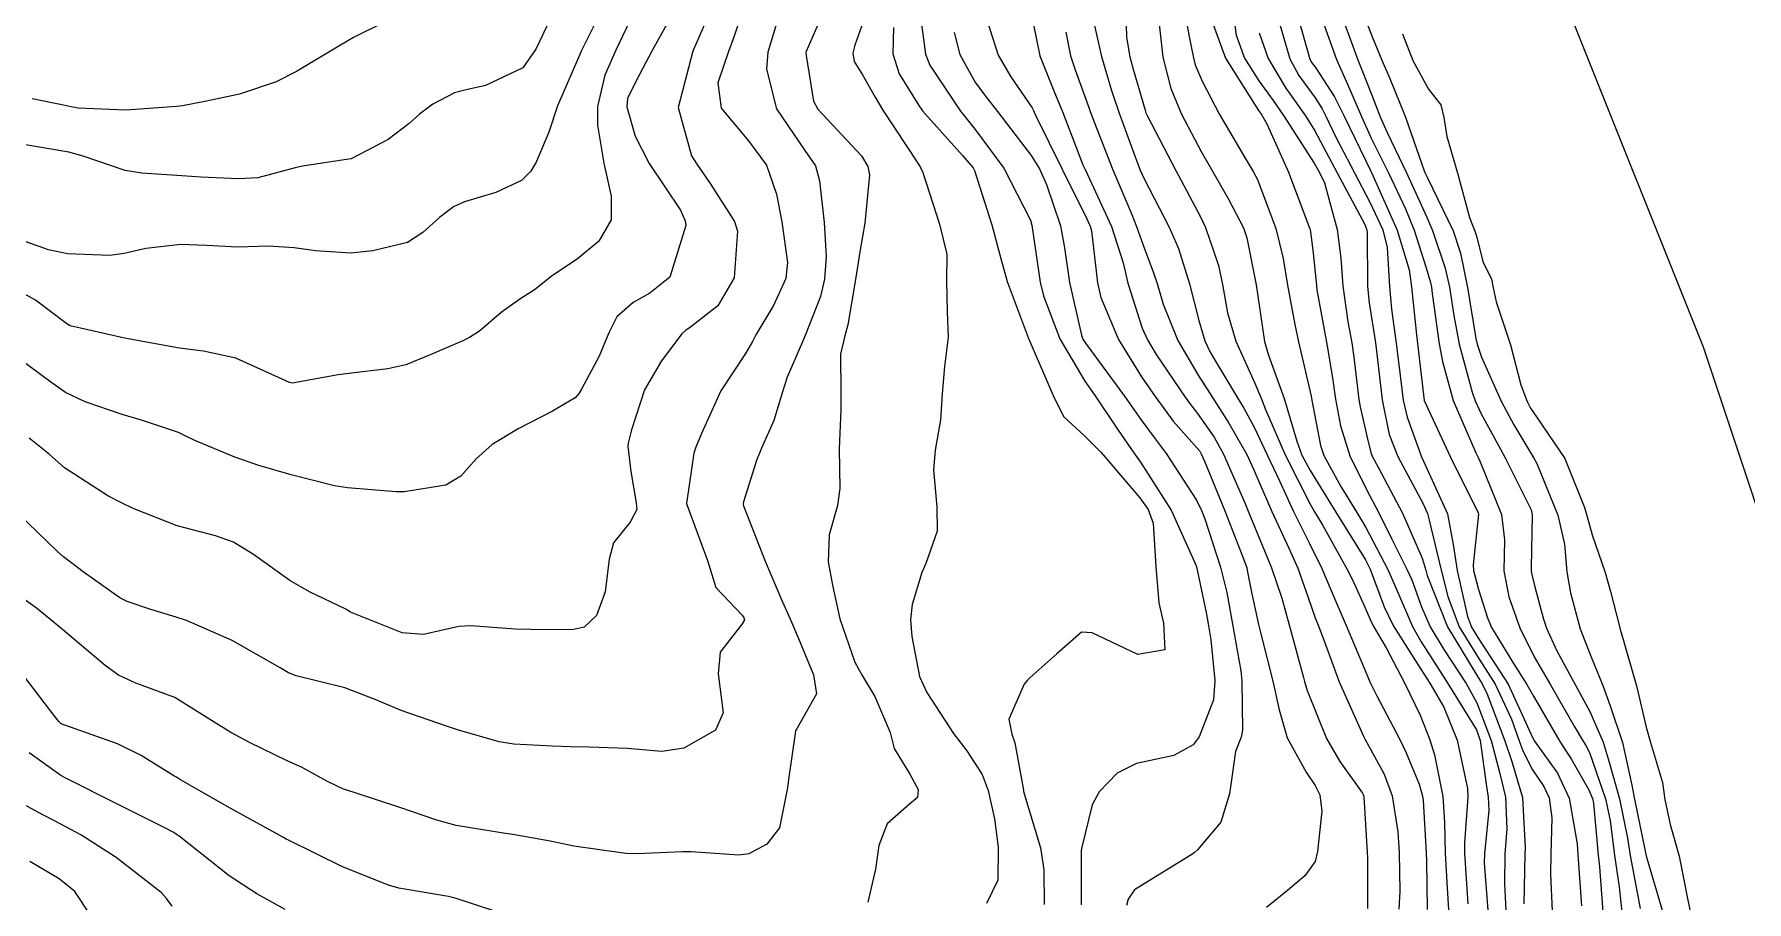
# Model space of a CAD drawing. Header units: metres. Extents: x 318500 to 325275, y 7408834 to 7428799.
# Drawn here: x 322061.5 to 322122, y 7417718.4 to 7417749.1 of the extents above; entities that cross this region are included whole.
import ezdxf

# ---------------------------------------------------------------- set-up
doc = ezdxf.new("R2010")
doc.units = ezdxf.units.M
doc.header["$MEASUREMENT"] = 0
for name, color, linetype in [('Curvas de Nivel 1m', 11, 'Continuous'), ('Curvas de Nivel 5m', 15, 'Continuous'), ('Vias Primárias', 230, 'Continuous')]:
    doc.layers.add(name, color=color, linetype=linetype)

msp = doc.modelspace()

# ---------------------------------------------------------------- linework, layer by layer
at = {"layer": 'Curvas de Nivel 1m', "flags": 128}
for points, elevation in [([(322086.668, 7417750.452), (322086.2, 7417749.007), (322085.992, 7417748.461), (322085.616, 7417747.354), (322085.742, 7417746.465), (322086.703, 7417745.309), (322087.335, 7417744.444), (322087.694, 7417743.421), (322087.879, 7417742.438), (322088.077, 7417741.004), (322088.02, 7417740.436), (322087.587, 7417739.479), (322086.965, 7417738.446), (322086.843, 7417738.211), (322086.6, 7417737.784), (322085.728, 7417736.463), (322085.048, 7417734.956), (322084.844, 7417734.476), (322084.777, 7417734.257), (322084.532, 7417732.643), (322084.511, 7417732.5), (322084.515, 7417732.48), (322084.529, 7417732.445), (322085.25, 7417730.469), (322085.544, 7417729.517), (322086.481, 7417728.537), (322086.541, 7417728.449), (322086.563, 7417728.365), (322086.477, 7417728.225), (322085.697, 7417727.226), (322085.635, 7417726.462), (322085.804, 7417725.085), (322085.535, 7417724.463), (322084.414, 7417723.836), (322083.64, 7417723.719), (322082.413, 7417723.826), (322081.069, 7417723.868), (322080.413, 7417723.88), (322079.782, 7417723.908), (322078.414, 7417723.979), (322077.899, 7417724.052), (322076.419, 7417724.478), (322076.072, 7417724.593), (322074.428, 7417725.161), (322073.51, 7417725.548), (322072.44, 7417725.961), (322070.718, 7417726.394), (322070.447, 7417726.498), (322070.156, 7417726.673), (322068.464, 7417727.637), (322066.845, 7417728.344), (322066.476, 7417728.466), (322065.579, 7417728.734), (322064.749, 7417729.012), (322064.484, 7417729.151), (322063.189, 7417730.067), (322062.497, 7417730.596), (322062.301, 7417730.773), (322060.525, 7417732.489)], 749), ([(322094.942, 7417750.173), (322095.53, 7417748.338), (322095.972, 7417747.571), (322096.722, 7417746.477), (322096.777, 7417746.376), (322096.801, 7417746.319), (322096.867, 7417746.168), (322097.787, 7417744.304), (322098.664, 7417742.543), (322098.777, 7417742.289), (322098.824, 7417742.123), (322099.033, 7417740.286), (322099.152, 7417739.765), (322099.779, 7417738.278), (322100.59, 7417736.958), (322101.074, 7417736.263), (322101.715, 7417735.397), (322102.562, 7417734.444), (322102.652, 7417734.33), (322102.701, 7417734.238), (322102.819, 7417733.974), (322103.531, 7417732.225), (322104.198, 7417730.521), (322104.308, 7417730.213), (322104.342, 7417730.056), (322104.491, 7417729.293), (322104.724, 7417728.208), (322104.807, 7417727.875), (322105.226, 7417726.202), (322105.45, 7417725.185), (322105.736, 7417724.197), (322106.408, 7417722.98), (322106.732, 7417722.514), (322106.898, 7417722.183), (322106.968, 7417721.604), (322106.808, 7417720.183), (322106.725, 7417719.824), (322106.357, 7417719.317), (322105.749, 7417718.796), (322105.004, 7417718.203)], 742), ([(322100.02, 7417750.281), (322100.06, 7417748.971), (322100.18, 7417748.278), (322100.302, 7417747.84), (322100.721, 7417746.386), (322100.747, 7417746.297), (322100.76, 7417746.269), (322100.803, 7417746.184), (322101.807, 7417744.253), (322102.666, 7417742.642), (322102.857, 7417742.238), (322103.308, 7417740.895), (322103.456, 7417740.228), (322103.627, 7417739.223), (322103.926, 7417738.22), (322104.588, 7417736.766), (322104.824, 7417736.208), (322104.973, 7417735.809), (322105.669, 7417734.199), (322106.534, 7417732.478), (322106.702, 7417732.187), (322106.995, 7417731.71), (322107.849, 7417730.17), (322108.066, 7417729.737), (322108.487, 7417728.821), (322108.678, 7417728.353), (322108.773, 7417728.156), (322109.234, 7417727.383), (322109.883, 7417726.139), (322110.433, 7417724.998), (322110.785, 7417724.126), (322110.942, 7417723.597), (322111.243, 7417722.122), (322111.296, 7417721.211), (322111.325, 7417720.12), (322111.381, 7417719.093), (322111.434, 7417718.119)], 738), ([(322102.028, 7417750.251), (322102.351, 7417748.641), (322102.428, 7417748.245), (322102.49, 7417747.996), (322102.732, 7417747.412), (322103.343, 7417746.234), (322104.288, 7417744.632), (322104.539, 7417744.222), (322104.686, 7417743.934), (322105.337, 7417742.21), (322105.591, 7417741.143), (322105.744, 7417740.199), (322106.007, 7417738.808), (322106.135, 7417738.195), (322106.581, 7417736.279), (322106.596, 7417736.205), (322106.599, 7417736.19), (322106.915, 7417734.536), (322107.038, 7417734.183), (322107.638, 7417733.079), (322108.202, 7417732.165), (322108.522, 7417731.63), (322109.3, 7417730.148), (322109.659, 7417729.31), (322110.163, 7417728.135), (322110.472, 7417727.593), (322111.418, 7417726.12), (322112.426, 7417724.485), (322112.552, 7417724.108), (322112.781, 7417722.481), (322112.843, 7417722.103), (322112.863, 7417721.633), (322112.707, 7417720.105), (322112.698, 7417719.772), (322112.826, 7417718.103)], 736), ([(322103.773, 7417750.23), (322103.932, 7417749.048), (322104.23, 7417748.225), (322104.732, 7417747.423), (322105.245, 7417746.732), (322105.609, 7417746.207), (322106.695, 7417744.518), (322106.884, 7417744.187), (322107.052, 7417743.817), (322107.508, 7417742.177), (322107.635, 7417741.16), (322107.706, 7417740.174), (322107.883, 7417738.909), (322108.021, 7417738.169), (322108.096, 7417737.661), (322108.268, 7417736.165), (322108.314, 7417735.9), (322108.567, 7417734.821), (322108.692, 7417734.289), (322108.744, 7417734.157), (322108.968, 7417733.739), (322109.818, 7417732.141), (322110.506, 7417730.553), (322110.638, 7417730.129), (322110.687, 7417729.939), (322111.398, 7417728.121), (322112.454, 7417726.388), (322112.632, 7417726.107), (322112.807, 7417725.742), (322113.424, 7417724.095), (322113.678, 7417723.356), (322114.051, 7417722.085), (322114.144, 7417720.313), (322114.132, 7417720.084), (322114.099, 7417718.328)], 734), ([(322105.975, 7417750.202), (322106.455, 7417748.483), (322106.541, 7417748.193), (322106.612, 7417748.065), (322106.737, 7417747.894), (322107.41, 7417746.863), (322107.752, 7417746.175), (322108.691, 7417744.233), (322108.727, 7417744.16), (322108.764, 7417744.084), (322109.624, 7417742.15), (322110.043, 7417740.75), (322110.128, 7417740.145), (322110.306, 7417738.452), (322110.344, 7417738.143), (322110.58, 7417736.13), (322111.507, 7417734.121), (322112.487, 7417732.154), (322112.499, 7417732.11), (322112.306, 7417730.309), (322112.326, 7417730.112), (322112.493, 7417729.437), (322112.815, 7417728.437), (322112.958, 7417728.103), (322113.732, 7417726.82), (322114.201, 7417726.084), (322114.444, 7417725.673), (322115.373, 7417724.066), (322115.784, 7417723.43), (322116.403, 7417722.363), (322116.528, 7417722.049), (322116.562, 7417721.884), (322116.732, 7417720.046), (322116.771, 7417719.639), (322116.895, 7417718.044)], 731), ([(322107.498, 7417750.179), (322107.923, 7417749.002), (322108.232, 7417748.168), (322108.382, 7417747.811), (322108.728, 7417746.921), (322109.021, 7417746.157), (322109.268, 7417745.598), (322109.961, 7417744.147), (322110.667, 7417742.626), (322110.873, 7417742.137), (322111.321, 7417740.804), (322111.471, 7417740.128), (322111.625, 7417739.125), (322111.818, 7417738.122), (322112.28, 7417736.419), (322112.382, 7417736.112), (322112.576, 7417735.677), (322113.133, 7417734.669), (322113.442, 7417734.097), (322114.354, 7417732.261), (322114.397, 7417732.082), (322114.363, 7417730.221), (322114.364, 7417730.082), (322114.385, 7417729.968), (322114.495, 7417729.537), (322114.797, 7417728.389), (322114.902, 7417728.074), (322115.261, 7417727.275), (322115.929, 7417726.058), (322116.436, 7417725.128), (322116.899, 7417724.045), (322117.118, 7417723.338), (322117.479, 7417722.039), (322117.766, 7417720.649), (322117.863, 7417720.035), (322118.21, 7417718.163)], 729), ([(322108.28, 7417750.167), (322108.752, 7417748.957), (322109.085, 7417748.157), (322109.371, 7417747.516), (322109.925, 7417746.148), (322110.583, 7417744.249), (322110.631, 7417744.141), (322110.688, 7417744.018), (322111.603, 7417742.126), (322111.867, 7417741.337), (322112.106, 7417740.118), (322112.41, 7417738.316), (322112.454, 7417738.112), (322112.603, 7417737.659), (322113.297, 7417736.099), (322113.743, 7417735.264), (322114.459, 7417734.082), (322114.557, 7417733.896), (322115.306, 7417732.068), (322115.537, 7417731.042), (322115.622, 7417730.063), (322115.75, 7417729.319), (322116.096, 7417728.056), (322116.466, 7417727.086), (322116.888, 7417726.046), (322117.156, 7417725.326), (322117.583, 7417724.038), (322117.918, 7417722.522), (322118.014, 7417722.034), (322118.373, 7417720.248), (322118.425, 7417720.029), (322118.451, 7417719.947), (322119.017, 7417718.02)], 728), ([(322082.764, 7417750.088), (322082.252, 7417749.011), (322082.018, 7417748.517), (322081.625, 7417747.627), (322081.364, 7417746.524), (322081.371, 7417745.862), (322081.588, 7417744.521), (322081.846, 7417743.344), (322081.852, 7417742.518), (322081.415, 7417741.76), (322080.646, 7417741.128), (322079.773, 7417740.543), (322079.142, 7417740.043), (322078.627, 7417739.705), (322077.959, 7417739.231), (322077.199, 7417738.581), (322076.846, 7417738.347), (322076.605, 7417738.235), (322075.461, 7417737.737), (322074.592, 7417737.386), (322073.96, 7417737.249), (322072.587, 7417737.083), (322072.201, 7417737.03), (322070.581, 7417736.742), (322070.489, 7417736.763), (322068.594, 7417737.618), (322067.44, 7417737.865), (322066.599, 7417737.979), (322065.101, 7417738.244), (322064.604, 7417738.342), (322062.739, 7417738.769), (322062.611, 7417738.835), (322061.504, 7417739.672), (322060.624, 7417740.168)], 752), ([(322081.461, 7417749.821), (322080.814, 7417748.529), (322080.79, 7417748.479), (322080.738, 7417748.359), (322079.958, 7417746.541), (322079.645, 7417745.607), (322079.195, 7417744.552), (322079.008, 7417744.232), (322078.68, 7417743.908), (322077.771, 7417743.476), (322076.668, 7417743.151), (322076.284, 7417742.976), (322075.781, 7417742.599), (322075.198, 7417742.061), (322074.651, 7417741.715), (322073.431, 7417741.412), (322072.647, 7417741.336), (322071.399, 7417741.411), (322070.649, 7417741.523), (322069.746, 7417741.582), (322068.649, 7417741.55), (322067.547, 7417741.604), (322066.649, 7417741.639), (322065.408, 7417741.505), (322064.639, 7417741.319), (322064.142, 7417741.25), (322062.638, 7417741.311), (322061.965, 7417741.455), (322060.647, 7417741.922)], 753), ([(322079.694, 7417749.608), (322079.185, 7417748.553), (322078.733, 7417747.891), (322077.412, 7417747.264), (322076.725, 7417747.114), (322076.319, 7417746.999), (322075.546, 7417746.602), (322075.074, 7417746.247), (322074.71, 7417745.917), (322073.971, 7417745.351), (322072.691, 7417744.684), (322072.66, 7417744.671), (322072.493, 7417744.643), (322070.939, 7417744.414), (322070.685, 7417744.353), (322069.361, 7417744.002), (322068.679, 7417743.968), (322067.362, 7417744.027), (322066.68, 7417744.069), (322065.258, 7417744.165), (322064.683, 7417744.256), (322063.195, 7417744.765), (322062.691, 7417744.905), (322061.081, 7417745.181)], 754), ([(322089.338, 7417749.845), (322088.741, 7417748.466), (322088.731, 7417748.439), (322088.739, 7417748.32), (322089.005, 7417746.708), (322089.149, 7417746.424), (322090.696, 7417744.771), (322090.916, 7417744.397), (322090.981, 7417744.1), (322090.815, 7417742.398), (322090.651, 7417741.453), (322090.484, 7417740.402), (322090.217, 7417738.805), (322090.109, 7417738.408), (322089.952, 7417737.762), (322089.97, 7417736.409), (322089.963, 7417735.798), (322089.908, 7417734.41), (322089.93, 7417733.018), (322089.853, 7417732.41), (322089.555, 7417731.373), (322089.513, 7417730.415), (322089.671, 7417729.591), (322089.926, 7417728.408), (322090.457, 7417726.873), (322090.715, 7417726.396), (322091.165, 7417725.664), (322091.705, 7417724.381), (322091.853, 7417723.817), (322092.405, 7417722.915), (322092.702, 7417722.367), (322092.675, 7417722.088), (322092.392, 7417721.855), (322091.605, 7417721.159), (322091.304, 7417720.386), (322091.186, 7417719.559), (322090.924, 7417718.391)], 747), ([(322092.762, 7417749.868), (322092.96, 7417748.368), (322093.117, 7417747.985), (322094.2, 7417746.355), (322094.71, 7417745.711), (322095.726, 7417744.334), (322096.663, 7417742.5), (322096.713, 7417742.319), (322096.96, 7417740.632), (322097.01, 7417740.314), (322097.125, 7417739.82), (322097.705, 7417738.304), (322098.588, 7417736.812), (322098.954, 7417736.286), (322099.767, 7417735.079), (322100.318, 7417734.272), (322100.555, 7417733.944), (322101.642, 7417732.253), (322102.502, 7417730.341), (322102.529, 7417730.24), (322102.873, 7417728.624), (322102.947, 7417728.233), (322103.035, 7417727.668), (322103.182, 7417726.229), (322103.13, 7417725.54), (322102.626, 7417724.237), (322102.417, 7417723.955), (322101.731, 7417723.568), (322100.41, 7417723.291), (322099.733, 7417722.951), (322099.091, 7417722.283), (322098.851, 7417721.828), (322098.467, 7417720.289), (322098.458, 7417720.2), (322098.459, 7417718.289)], 744), ([(322098.767, 7417750.107), (322099.182, 7417748.293), (322099.531, 7417747.085), (322099.805, 7417746.279), (322100.446, 7417744.52), (322100.545, 7417744.271), (322100.685, 7417743.963), (322101.572, 7417742.256), (322101.898, 7417741.497), (322102.282, 7417740.245), (322102.621, 7417738.949), (322102.827, 7417738.237), (322103.031, 7417737.806), (322103.984, 7417736.219), (322104.211, 7417735.85), (322104.57, 7417735.184), (322105.036, 7417734.205), (322105.463, 7417733.284), (322105.962, 7417732.196), (322106.514, 7417731.092), (322106.96, 7417730.183), (322107.419, 7417729.106), (322107.822, 7417728.17), (322108.457, 7417726.657), (322108.675, 7417726.157), (322108.912, 7417725.684), (322109.716, 7417724.141), (322109.946, 7417723.667), (322110.404, 7417722.56), (322110.524, 7417722.129), (322110.544, 7417721.982), (322110.649, 7417720.127), (322110.661, 7417719.832), (322110.683, 7417718.127)], 739), ([(322101.173, 7417749.855), (322101.35, 7417748.261), (322101.625, 7417747.152), (322102, 7417746.251), (322102.7, 7417744.932), (322103.103, 7417744.236), (322103.66, 7417743.246), (322104.193, 7417742.225), (322104.313, 7417741.88), (322104.64, 7417740.21), (322104.937, 7417738.207), (322105.078, 7417737.73), (322105.631, 7417736.199), (322106.074, 7417734.685), (322106.262, 7417734.193), (322106.552, 7417733.648), (322107.454, 7417732.176), (322108.505, 7417730.495), (322108.674, 7417730.157), (322109.17, 7417728.833), (322109.497, 7417728.145), (322110.457, 7417726.62), (322110.779, 7417726.127), (322111.274, 7417725.285), (322111.747, 7417724.117), (322112.108, 7417722.408), (322112.121, 7417722.113), (322112.002, 7417720.487), (322111.999, 7417720.114), (322112.125, 7417718.33)], 737), ([(322087.702, 7417749.495), (322087.392, 7417748.443), (322087.342, 7417747.836), (322087.696, 7417746.44), (322088.698, 7417744.968), (322089.074, 7417744.424), (322089.217, 7417743.887), (322089.373, 7417742.419), (322089.446, 7417741.216), (322089.393, 7417740.419), (322089.246, 7417739.805), (322088.708, 7417738.429), (322088.607, 7417738.202), (322088.072, 7417736.951), (322087.903, 7417736.437), (322087.597, 7417735.412), (322087.169, 7417734.444), (322086.991, 7417734.008), (322086.531, 7417732.543), (322086.513, 7417732.468), (322086.513, 7417732.45), (322086.529, 7417732.402), (322087.295, 7417730.442), (322087.896, 7417729.026), (322088.16, 7417728.433), (322088.469, 7417727.713), (322088.996, 7417726.422), (322089.109, 7417725.751), (322088.422, 7417724.543), (322088.378, 7417724.473), (322088.369, 7417724.431), (322088.117, 7417722.719), (322088.086, 7417722.433), (322087.798, 7417721.017), (322087.35, 7417720.44), (322086.715, 7417720.096), (322086.364, 7417720.047), (322084.674, 7417720.167), (322084.365, 7417720.17), (322082.767, 7417720.101), (322082.364, 7417720.112), (322080.529, 7417720.367), (322080.368, 7417720.402), (322079.694, 7417720.54), (322078.373, 7417720.778), (322078.122, 7417720.815), (322076.378, 7417721.1), (322075.693, 7417721.284), (322074.387, 7417721.736), (322072.769, 7417722.26), (322072.396, 7417722.385), (322071.828, 7417722.649), (322070.903, 7417723.161), (322070.407, 7417723.385), (322069.068, 7417724.029), (322068.417, 7417724.391), (322068.227, 7417724.502), (322067.921, 7417724.697), (322066.434, 7417725.627), (322065.056, 7417726.126), (322064.445, 7417726.413), (322063.968, 7417726.755), (322062.463, 7417728.023), (322062.054, 7417728.364), (322061.54, 7417728.784), (322060.481, 7417729.549)], 748), ([(322083.817, 7417749.432), (322083.304, 7417748.502), (322082.729, 7417747.43), (322082.433, 7417746.802), (322082.403, 7417746.513), (322082.704, 7417745.466), (322083.199, 7417744.502), (322084.296, 7417742.855), (322084.47, 7417742.483), (322084.485, 7417742.309), (322083.925, 7417740.491), (322083.213, 7417739.919), (322082.626, 7417739.586), (322082.051, 7417739.084), (322081.77, 7417738.518), (322081.43, 7417737.689), (322080.797, 7417736.528), (322080.719, 7417736.388), (322080.577, 7417736.224), (322079.78, 7417735.75), (322078.566, 7417735.125), (322077.65, 7417734.574), (322077.077, 7417734.058), (322076.543, 7417733.445), (322076.004, 7417733.129), (322074.534, 7417732.895), (322074.252, 7417732.896), (322072.536, 7417733.032), (322072.076, 7417733.108), (322070.542, 7417733.499), (322069.402, 7417733.827), (322068.551, 7417734.117), (322067.144, 7417734.711), (322066.749, 7417734.904), (322066.563, 7417734.989), (322065.252, 7417735.425), (322064.569, 7417735.628), (322063.264, 7417736.072), (322062.575, 7417736.413), (322062.054, 7417736.778), (322060.596, 7417737.859)], 751), ([(322090.757, 7417749.51), (322090.465, 7417748.684), (322090.392, 7417748.405), (322090.443, 7417748.11), (322090.732, 7417747.642), (322091.178, 7417746.847), (322091.448, 7417746.389), (322092.692, 7417744.512), (322092.782, 7417744.369), (322092.869, 7417744.186), (322093.455, 7417742.362), (322093.711, 7417741.298), (322093.703, 7417740.359), (322093.718, 7417739.265), (322093.754, 7417738.359), (322093.624, 7417737.33), (322093.545, 7417736.36), (322093.485, 7417735.447), (322093.297, 7417734.363), (322093.237, 7417733.675), (322093.362, 7417732.362), (322093.371, 7417731.508), (322092.973, 7417730.365), (322092.824, 7417730.04), (322092.485, 7417728.909), (322092.426, 7417728.371), (322092.471, 7417727.783), (322092.747, 7417726.367), (322093.006, 7417725.8), (322093.95, 7417724.355), (322094.414, 7417723.738), (322094.962, 7417722.898), (322095.17, 7417722.338), (322095.392, 7417721.328), (322095.526, 7417720.333), (322095.518, 7417719.167), (322095.109, 7417718.338)], 746), ([(322093.968, 7417749.142), (322094.174, 7417748.356), (322094.73, 7417747.36), (322095.16, 7417746.779), (322095.5, 7417746.338), (322096.697, 7417744.791), (322096.981, 7417744.316), (322097.23, 7417743.763), (322097.728, 7417742.304), (322097.872, 7417741.522), (322098.043, 7417740.299), (322098.467, 7417738.437), (322098.52, 7417738.291), (322098.608, 7417738.15), (322099.995, 7417736.276), (322100.572, 7417735.455), (322101.072, 7417734.77), (322101.462, 7417734.256), (322102.535, 7417732.602), (322102.71, 7417732.237), (322102.823, 7417731.938), (322103.384, 7417730.227), (322103.603, 7417729.335), (322103.81, 7417728.22), (322104.099, 7417726.572), (322104.136, 7417726.215), (322104.165, 7417724.473), (322104.107, 7417724.215), (322103.909, 7417723.712), (322103.697, 7417722.221), (322103.391, 7417721.219), (322102.57, 7417720.237), (322102.461, 7417720.147), (322102.368, 7417720.076), (322101.235, 7417719.379), (322100.348, 7417718.823), (322100.117, 7417718.498), (322100.058, 7417718.273)], 743), ([(322096.757, 7417749.467), (322097.004, 7417748.317), (322097.49, 7417747.075), (322097.815, 7417746.304), (322098.523, 7417744.462), (322098.603, 7417744.291), (322098.687, 7417744.117), (322099.532, 7417742.281), (322099.937, 7417740.987), (322100.111, 7417740.275), (322100.616, 7417738.682), (322100.803, 7417738.267), (322101.114, 7417737.751), (322102.129, 7417736.247), (322102.321, 7417735.988), (322102.574, 7417735.67), (322103.161, 7417734.826), (322103.491, 7417734.226), (322104.239, 7417732.51), (322104.361, 7417732.213), (322104.524, 7417731.816), (322105.187, 7417730.203), (322105.552, 7417729.136), (322105.807, 7417728.197), (322106.312, 7417726.331), (322106.348, 7417726.191), (322106.445, 7417725.872), (322107.125, 7417724.179), (322107.601, 7417723.361), (322108.401, 7417722.236), (322108.429, 7417722.188), (322108.44, 7417722.159), (322108.446, 7417722.113), (322108.566, 7417720.157), (322108.58, 7417719.943), (322108.571, 7417718.157)], 741), ([(322104.754, 7417749.123), (322105.065, 7417748.215), (322105.696, 7417747.172), (322106.383, 7417746.195), (322106.712, 7417745.656), (322107.508, 7417744.178), (322108.481, 7417742.344), (322108.555, 7417742.162), (322108.564, 7417742.067), (322108.571, 7417740.161), (322108.631, 7417739.578), (322108.859, 7417738.158), (322108.892, 7417737.87), (322109.095, 7417736.152), (322109.347, 7417734.928), (322109.653, 7417734.144), (322110.535, 7417732.489), (322110.7, 7417732.128), (322110.76, 7417731.894), (322111.183, 7417730.123), (322111.413, 7417729.198), (322111.821, 7417728.117), (322112.465, 7417727.078), (322113.089, 7417726.1), (322113.666, 7417724.857), (322113.936, 7417724.087), (322114.063, 7417723.732), (322114.41, 7417723.061), (322114.806, 7417722.476), (322114.997, 7417722.071), (322115.092, 7417721.367), (322115.05, 7417720.07), (322115.041, 7417719.388), (322115.106, 7417718.069)], 733), ([(322105.461, 7417749.507), (322105.836, 7417748.204), (322106.154, 7417747.618), (322106.726, 7417746.826), (322106.973, 7417746.437), (322107.101, 7417746.184), (322107.472, 7417745.415), (322108.12, 7417744.169), (322108.674, 7417743.112), (322109.116, 7417742.155), (322109.276, 7417741.532), (322109.354, 7417740.153), (322109.425, 7417739.356), (322109.593, 7417738.15), (322109.731, 7417737.005), (322109.837, 7417736.141), (322109.974, 7417735.539), (322110.486, 7417734.131), (322110.558, 7417733.979), (322111.398, 7417732.121), (322111.603, 7417731.03), (322111.745, 7417730.118), (322112.112, 7417728.486), (322112.246, 7417728.112), (322112.475, 7417727.748), (322113.551, 7417726.093), (322114.422, 7417724.188), (322114.48, 7417724.079), (322115.285, 7417722.943), (322115.701, 7417722.06), (322115.985, 7417720.447), (322116.011, 7417720.055), (322116.134, 7417718.262)], 732), ([(322109.811, 7417749.092), (322110.183, 7417748.146), (322110.73, 7417747.131), (322111.165, 7417746.574), (322111.276, 7417746.132), (322111.378, 7417745.462), (322111.763, 7417744.124), (322112.184, 7417742.6), (322112.375, 7417742.114), (322112.44, 7417741.895), (322112.649, 7417741.041), (322112.953, 7417740.415), (322113.018, 7417740.104), (322113.12, 7417739.615), (322113.633, 7417738.095), (322113.998, 7417736.68), (322114.215, 7417736.085), (322114.342, 7417735.848), (322114.574, 7417735.511), (322115.55, 7417734.07), (322116.247, 7417732.341), (322116.323, 7417732.053), (322116.52, 7417731.374), (322116.97, 7417730.045), (322117.161, 7417729.376), (322117.508, 7417728.04), (322117.932, 7417726.561), (322118.076, 7417726.034), (322118.428, 7417724.572), (322118.58, 7417724.028), (322119.001, 7417722.616), (322119.084, 7417722.02), (322119.268, 7417721.136), (322119.586, 7417720.012), (322119.894, 7417718.46), (322119.989, 7417718.005)], 727), ([(322077.808, 7417718.041), (322076.339, 7417718.534), (322076.1, 7417718.592), (322074.344, 7417718.885), (322073.978, 7417718.983), (322072.355, 7417719.639), (322070.473, 7417720.564), (322070.369, 7417720.619), (322070.273, 7417720.671), (322068.385, 7417721.711), (322066.633, 7417722.717), (322066.486, 7417722.804), (322066.401, 7417722.853), (322065.24, 7417723.569), (322064.412, 7417723.985), (322062.542, 7417724.646), (322062.419, 7417724.695), (322062.377, 7417724.728), (322062.335, 7417724.771), (322062.003, 7417725.199), (322060.796, 7417726.795)], 747), ([(322070.335, 7417718.122), (322069.326, 7417718.68), (322068.349, 7417719.315), (322066.581, 7417720.717), (322066.372, 7417720.86), (322066.079, 7417721.019), (322064.387, 7417721.868), (322062.586, 7417722.768), (322062.401, 7417722.869), (322061.29, 7417723.667)], 746), ([(322064.026, 7417717.05), (322062.895, 7417718.764), (322062.347, 7417719.207), (322061.311, 7417719.83)], 744)]:
    msp.add_lwpolyline(points, dxfattribs=dict(at, elevation=elevation))
at = {"layer": 'Curvas de Nivel 5m', "flags": 128}
for points, elevation in [([(322102.847, 7417750.161), (322103.561, 7417748.232), (322104.722, 7417746.383), (322104.792, 7417746.29), (322104.841, 7417746.218), (322105.025, 7417745.905), (322105.781, 7417744.204), (322106.474, 7417742.382), (322106.538, 7417742.192), (322106.563, 7417742.095), (322106.651, 7417741.339), (322106.758, 7417740.305), (322106.771, 7417740.188), (322106.791, 7417740.035), (322107.126, 7417738.182), (322107.337, 7417736.924), (322107.446, 7417736.177), (322107.62, 7417735.224), (322107.955, 7417734.169), (322108.542, 7417732.978), (322108.979, 7417732.153), (322109.438, 7417731.224), (322109.978, 7417730.138), (322110.141, 7417729.78), (322110.487, 7417728.826), (322110.795, 7417728.127), (322111.273, 7417727.317), (322112.062, 7417726.114), (322112.44, 7417725.438), (322112.945, 7417724.102), (322113.249, 7417722.938), (322113.447, 7417722.094), (322113.501, 7417720.976), (322113.43, 7417720.094), (322113.412, 7417719.037), (322113.468, 7417718.093)], 735), ([(322106.769, 7417750.147), (322107.477, 7417748.179), (322107.87, 7417747.312), (322108.364, 7417746.165), (322108.709, 7417745.398), (322109.333, 7417744.154), (322109.917, 7417742.902), (322110.223, 7417742.144), (322110.647, 7417740.819), (322110.799, 7417740.295), (322110.837, 7417740.137), (322110.867, 7417739.906), (322111.113, 7417738.132), (322111.227, 7417737.504), (322111.608, 7417736.12), (322112.404, 7417734.269), (322112.482, 7417734.111), (322112.558, 7417733.956), (322113.312, 7417732.098), (322113.412, 7417731.201), (322113.397, 7417730.097), (322113.576, 7417729.179), (322113.959, 7417728.088), (322114.465, 7417727.063), (322115.041, 7417726.071), (322115.88, 7417724.606), (322116.214, 7417724.053), (322116.292, 7417723.925), (322116.416, 7417723.681), (322116.991, 7417722.044), (322117.156, 7417721.275), (322117.31, 7417720.041), (322117.467, 7417718.925), (322117.563, 7417718.038)], 730), ([(322085.353, 7417749.879), (322084.74, 7417748.48), (322084.221, 7417746.487), (322084.694, 7417744.776), (322084.879, 7417744.477), (322085.351, 7417743.799), (322086.204, 7417742.457), (322086.319, 7417742.118), (322086.194, 7417740.457), (322085.615, 7417739.476), (322084.613, 7417738.684), (322084.488, 7417738.606), (322084.345, 7417738.484), (322083.624, 7417737.523), (322083.032, 7417736.503), (322082.566, 7417735.083), (322082.455, 7417734.617), (322082.439, 7417734.511), (322082.546, 7417733.609), (322082.738, 7417732.507), (322082.758, 7417732.275), (322082.52, 7417731.821), (322081.937, 7417731.087), (322081.778, 7417730.517), (322081.643, 7417729.364), (322081.334, 7417728.521), (322080.894, 7417728.105), (322080.472, 7417728.018), (322078.998, 7417728.026), (322078.472, 7417728.041), (322076.897, 7417728.161), (322076.473, 7417728.135), (322075.216, 7417727.856), (322074.469, 7417727.905), (322072.639, 7417728.638), (322072.542, 7417728.701), (322072.481, 7417728.743), (322071.192, 7417729.364), (322070.491, 7417729.76), (322069.218, 7417730.683), (322068.506, 7417731.117), (322067.874, 7417731.335), (322066.515, 7417731.69), (322064.962, 7417732.304), (322064.526, 7417732.516), (322064.066, 7417732.755), (322062.54, 7417733.746), (322061.993, 7417734.227), (322061.285, 7417734.789)], 750), ([(322073.863, 7417749.513), (322072.745, 7417748.956), (322072.549, 7417748.837), (322072.226, 7417748.648), (322070.731, 7417747.757), (322070.015, 7417747.389), (322068.714, 7417746.96), (322068.494, 7417746.912), (322067.551, 7417746.707), (322066.708, 7417746.548), (322066.505, 7417746.52), (322064.706, 7417746.39), (322063.013, 7417746.461), (322062.707, 7417746.52), (322062.5, 7417746.565), (322061.393, 7417746.79)], 755), ([(322091.83, 7417749.308), (322091.807, 7417748.384), (322092.025, 7417747.673), (322092.722, 7417746.55), (322092.858, 7417746.369), (322094.265, 7417744.786), (322094.639, 7417744.351), (322094.689, 7417744.253), (322095.304, 7417742.34), (322095.585, 7417741.272), (322095.847, 7417740.332), (322096.581, 7417738.35), (322096.593, 7417738.32), (322096.61, 7417738.288), (322097.472, 7417736.307), (322097.835, 7417735.563), (322098.566, 7417734.888), (322099.171, 7417734.284), (322100.536, 7417732.686), (322100.83, 7417732.266), (322100.998, 7417731.787), (322101.102, 7417730.261), (322101.199, 7417728.972), (322101.372, 7417728.257), (322101.413, 7417727.308), (322100.463, 7417727.144), (322098.853, 7417727.908), (322098.475, 7417727.939), (322097.604, 7417727.162), (322096.644, 7417726.317), (322096.545, 7417726.222), (322096.447, 7417726.091), (322095.902, 7417724.854), (322096.01, 7417724.326), (322096.109, 7417724.017), (322096.402, 7417722.471), (322096.423, 7417722.342), (322096.423, 7417722.32), (322096.426, 7417722.294), (322097.016, 7417720.31), (322097.141, 7417719.525), (322097.154, 7417718.308)], 745), ([(322097.917, 7417749.144), (322098.082, 7417748.307), (322098.244, 7417747.814), (322098.722, 7417746.518), (322098.78, 7417746.349), (322098.8, 7417746.289), (322098.849, 7417746.157), (322099.579, 7417744.281), (322100.245, 7417742.696), (322100.411, 7417742.272), (322100.653, 7417741.613), (322101.019, 7417740.639), (322101.14, 7417740.263), (322101.353, 7417739.535), (322101.879, 7417738.251), (322102.592, 7417737.019), (322103.104, 7417736.232), (322103.676, 7417735.329), (322104.314, 7417734.214), (322104.552, 7417733.694), (322105.192, 7417732.203), (322105.802, 7417730.906), (322106.113, 7417730.194), (322106.489, 7417729.125), (322106.733, 7417728.437), (322106.833, 7417728.185), (322107.056, 7417727.597), (322107.575, 7417726.173), (322108.422, 7417724.277), (322108.483, 7417724.159), (322109.169, 7417722.91), (322109.447, 7417722.144), (322109.645, 7417720.877), (322109.69, 7417720.14), (322109.724, 7417718.765), (322109.684, 7417718.14)], 740), ([(322066.335, 7417718.244), (322066.134, 7417718.519), (322065.945, 7417718.726), (322064.358, 7417719.966), (322063.106, 7417720.763), (322062.376, 7417721.162), (322061.59, 7417721.573), (322060.391, 7417722.224)], 745)]:
    msp.add_lwpolyline(points, dxfattribs=dict(at, elevation=elevation))
at = {"layer": 'Vias Primárias'}
for points in [[(323715.644, 7420145.548, 0), (323709.04, 7420132.939)], [(323831.088, 7420001.787, 0), (323833.844, 7420008.443, 0.220888)], [(322124.44, 7417726.032), (322120.447, 7417738.009), (322115.771, 7417749.698), (322110.61, 7417763.045), (322104.863, 7417778.04), (322099.041, 7417794.277), (322094.913, 7417808.493), (322093.024, 7417815.408), (322089.936, 7417828.413), (322088.394, 7417835.768), (322085.728, 7417848.797), (322085.002, 7417853.768), (322084.573, 7417857.389, -0.026457), (322084.033, 7417865.684, -0.029052), (322084.374, 7417873.077, 0.005189)]]:
    msp.add_lwpolyline(points, format="xyb", dxfattribs=at)

doc.saveas('drawing.dxf')
